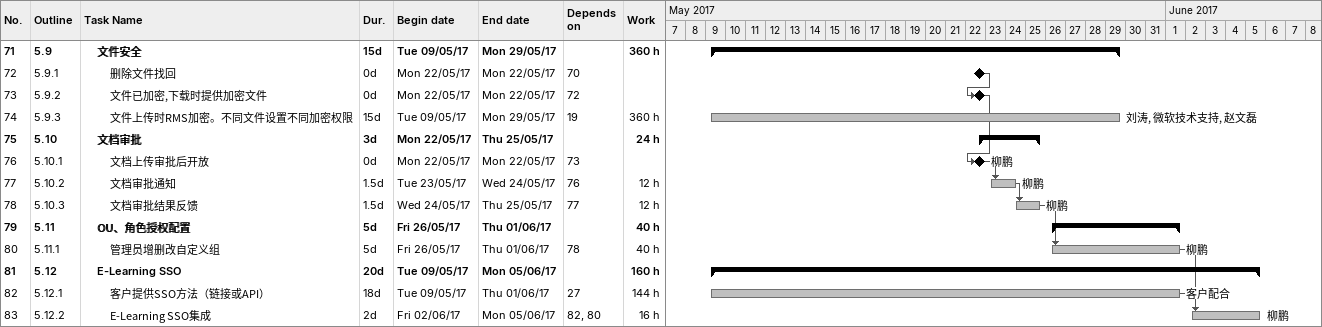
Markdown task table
| ID | WBS | Task | Duration | Start | Finish | Predecessors | Resources | Work (h) |
|---|---|---|---|---|---|---|---|---|
| 71 | 5.9 | **文件安全** | 15d | 2017-05-09 | 2017-05-29 |  |  | 360 |
| 72 | 5.9.1 | 删除文件找回 | 0d | 2017-05-22 | 2017-05-22 | 70 |  |  |
| 73 | 5.9.2 | 文件已加密,下载时提供加密文件 | 0d | 2017-05-22 | 2017-05-22 | 72 |  |  |
| 74 | 5.9.3 | 文件上传时RMS加密。不同文件设置不同加密权限 | 15d | 2017-05-09 | 2017-05-29 | 19 | 刘涛, 微软技术支持, 赵文磊 | 360 |
| 75 | 5.10 | **文档审批** | 3d | 2017-05-22 | 2017-05-25 |  |  | 24 |
| 76 | 5.10.1 | 文档上传审批后开放 | 0d | 2017-05-22 | 2017-05-22 | 73 | 柳鹏 |  |
| 77 | 5.10.2 | 文档审批通知 | 1.5d | 2017-05-23 | 2017-05-24 | 76 | 柳鹏 | 12 |
| 78 | 5.10.3 | 文档审批结果反馈 | 1.5d | 2017-05-24 | 2017-05-25 | 77 | 柳鹏 | 12 |
| 79 | 5.11 | **OU、角色授权配置** | 5d | 2017-05-26 | 2017-06-01 |  |  | 40 |
| 80 | 5.11.1 | 管理员增删改自定义组 | 5d | 2017-05-26 | 2017-06-01 | 78 | 柳鹏 | 40 |
| 81 | 5.12 | **E-Learning SSO** | 20d | 2017-05-09 | 2017-06-05 |  |  | 160 |
| 82 | 5.12.1 | 客户提供SSO方法（链接或API） | 18d | 2017-05-09 | 2017-06-01 | 27 | 客户配合 | 144 |
| 83 | 5.12.2 | E-Learning SSO集成 | 2d | 2017-06-02 | 2017-06-05 | 82, 80 | 柳鹏 | 16 |
